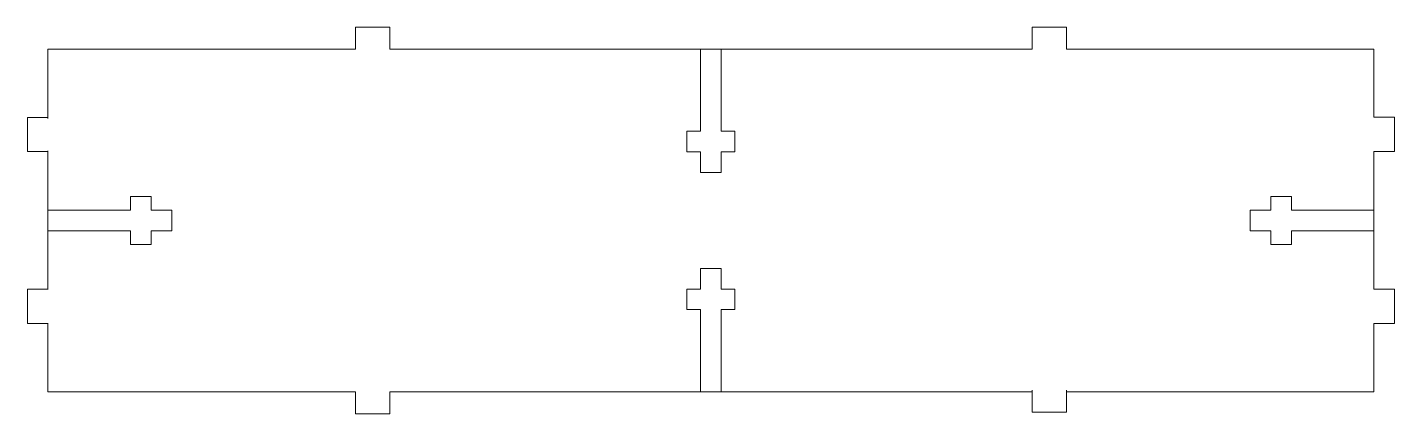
# Paper-space layout 'Page 1' of a CAD drawing. Header units: millimetres. Extents: x 49 to 248, y 101 to 157.
import ezdxf

# ---------------------------------------------------------------- set-up
doc = ezdxf.new("R2010")
doc.units = ezdxf.units.MM
doc.linetypes.add('LT_0', pattern=[0])
doc.layers.add('Default', color=7, linetype='Continuous')

psp = doc.layouts.new('Page 1')

# ---------------------------------------------------------------- linework, layer by layer
at = {"layer": 'Default', "color": 18, "linetype": 'LT_0', "lineweight": 15, "ltscale": 0.5, "true_color": 0x000000, "transparency": 33554687}
for p, q in [((96.75, 153.77), (96.75, 156.94)), ((96.75, 156.94), (101.75, 156.94)), ((101.75, 156.94), (101.75, 153.77)), ((195.26, 153.77), (195.26, 156.94)), ((195.26, 156.94), (200.26, 156.94)), ((200.26, 156.94), (200.26, 153.77)), ((51.99, 143.89), (51.99, 153.77)), ((51.99, 153.77), (96.75, 153.77)), ((101.75, 153.77), (147.16, 153.77)), ((146.99, 153.77), (146.99, 141.77)), ((147.16, 153.77), (149.99, 153.77)), ((149.99, 153.77), (195.26, 153.77)), ((200.26, 153.77), (245, 153.77)), ((245, 153.77), (245, 143.82)), ((49, 138.81), (49, 143.81)), ((51.99, 143.65), (51.99, 143.89)), ((248, 138.82), (248, 143.82)), ((146.99, 141.77), (144.99, 141.77)), ((144.99, 141.77), (144.99, 138.77)), ((151.99, 141.77), (149.99, 141.77)), ((151.99, 138.77), (151.99, 141.77)), ((52, 138.81), (49, 138.81)), ((51.99, 138.68), (51.99, 138.94)), ((51.99, 118.74), (51.99, 138.68)), ((144.99, 138.77), (146.99, 138.77)), ((146.99, 138.77), (146.99, 135.77)), ((149.99, 135.77), (149.99, 138.77)), ((149.99, 138.77), (151.99, 138.77)), ((245, 138.82), (248, 138.82)), ((245, 138.82), (245, 118.76)), ((146.99, 135.77), (149.99, 135.77)), ((67, 132.26), (64, 132.26)), ((64, 132.26), (64, 130.26)), ((67, 130.26), (67, 132.26)), ((230, 130.26), (230, 132.26)), ((230, 132.26), (233, 132.26)), ((233, 132.26), (233, 130.26)), ((70, 130.26), (67, 130.26)), ((70, 127.26), (70, 130.26)), ((227, 127.26), (227, 130.26)), ((227, 130.26), (230, 130.26)), ((52, 127.26), (64, 127.26)), ((64, 127.26), (64, 125.26)), ((67, 125.26), (67, 127.26)), ((67, 127.26), (70, 127.26)), ((230, 127.26), (227, 127.26)), ((230, 125.26), (230, 127.26)), ((245, 127.26), (233, 127.26)), ((233, 127.26), (233, 125.26)), ((64, 125.26), (67, 125.26)), ((233, 125.26), (230, 125.26)), ((146.99, 118.77), (146.99, 121.77)), ((146.99, 121.77), (149.99, 121.77)), ((149.99, 121.77), (149.99, 118.77)), ((49, 113.74), (49, 118.74)), ((144.99, 115.77), (144.99, 118.77)), ((144.99, 118.77), (146.99, 118.77)), ((149.99, 118.77), (151.99, 118.77)), ((151.99, 118.77), (151.99, 115.77)), ((248, 113.76), (248, 118.76)), ((146.99, 115.77), (144.99, 115.77)), ((146.99, 103.77), (146.99, 115.77)), ((151.99, 115.77), (149.99, 115.77)), ((52, 113.74), (49, 113.74)), ((51.99, 103.77), (51.99, 113.74)), ((245, 113.76), (248, 113.76)), ((245, 113.76), (245, 103.77)), ((96.75, 103.77), (51.99, 103.77)), ((96.75, 103.77), (96.75, 100.59)), ((101.75, 100.59), (101.75, 103.77)), ((195.26, 103.77), (101.75, 103.77)), ((195.26, 104), (195.26, 103.77)), ((195.26, 103.77), (195.26, 100.82)), ((200.26, 103.77), (200.26, 104)), ((200.26, 100.82), (200.26, 103.77)), ((245, 103.77), (200.26, 103.77)), ((96.75, 100.59), (101.75, 100.59)), ((195.26, 100.82), (200.26, 100.82))]:
    psp.add_line(p, q, dxfattribs=at)
at = {"layer": 'Default', "color": 18, "linetype": 'LT_0', "lineweight": 15, "true_color": 0x000000}
for points in [[(149.99, 141.77), (149.99, 141.77), (149.99, 153.77), (149.99, 153.77)], [(49, 143.81), (49, 143.81), (52, 143.81), (52, 143.81)], [(248, 143.82), (248, 143.82), (245, 143.82), (245, 143.82)], [(64, 130.26), (64, 130.26), (52, 130.26), (52, 130.26)], [(233, 130.26), (233, 130.26), (245, 130.26), (245, 130.26)], [(49, 118.74), (49, 118.74), (52, 118.74), (52, 118.74)], [(248, 118.76), (248, 118.76), (245, 118.76), (245, 118.76)], [(149.99, 115.77), (149.99, 115.77), (149.99, 103.77), (149.99, 103.77)]]:
    psp.add_open_spline(points, degree=3, dxfattribs=at)

doc.saveas('drawing.dxf')
